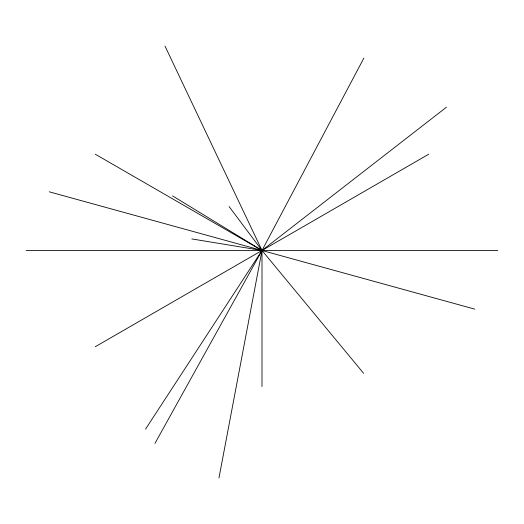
<?xml version="1.0" encoding="UTF-8"?>
<svg xmlns="http://www.w3.org/2000/svg" width="524" height="524" viewBox="0 0 524 524"><rect width="100%" height="100%" fill="white"/><g stroke="black" fill="none" stroke-linecap="round" stroke-linejoin="round"><path stroke-width="0.79" d="M218.98 477.908L262 250.472L363.885 58.085M154.953 443.396L262 250.472L446.474 107.178M145.521 429.156L262 250.472L165.001 46.092M95.263 346.737L428.737 154.207M26.2 250.472L497.8 250.472M191.83 238.931L262 250.472L363.623 373.317M49.223 191.804L474.777 309.14M95.263 154.207L262 250.472L262 386.607M172.56 195.884L262 250.472L229.099 206.561"/></g></svg>
